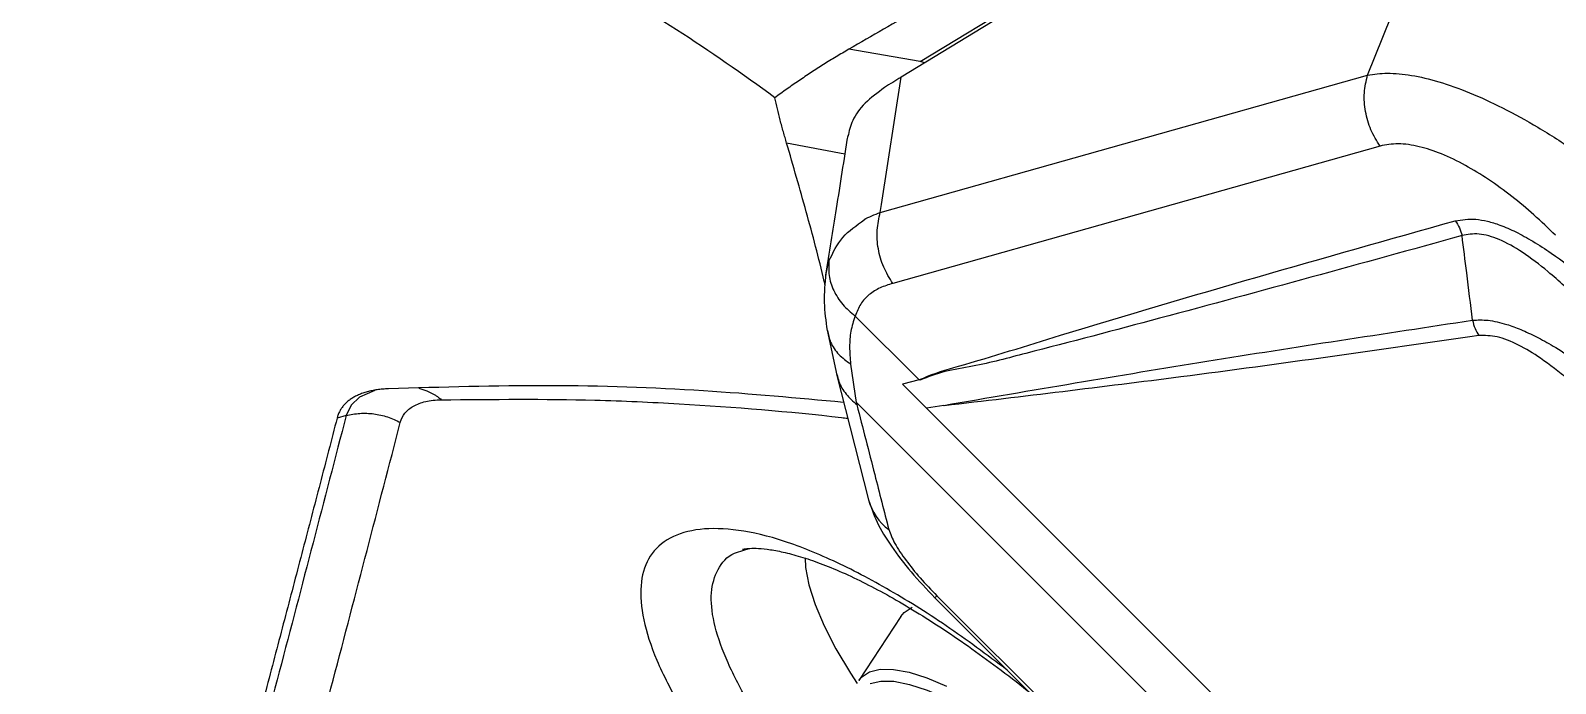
# Model space of a CAD drawing. Extents: x 412 to 492, y 622 to 766.
# Drawn here: x 474.73 to 480.24, y 713.95 to 716.31 of the extents above; entities that cross this region are included whole.
import ezdxf

# ---------------------------------------------------------------- set-up
doc = ezdxf.new("R2010")
doc.units = 0
doc.header["$MEASUREMENT"] = 0
doc.layers.add('1', color=4, linetype='Continuous')
doc.layers.add('GEOMETRY', color=4, linetype='Continuous', lineweight=25)

# ---------------------------------------------------------------- blocks, each defined once
blk = doc.blocks.new('2024 Beam 220V LL')
at = {"layer": 'GEOMETRY'}
for p, q in [((68.1484, 74.7375), (65.9237, 73.3828)), ((65.9929, 73.4394), (68.1427, 74.7472)), ((67.6076, 73.3904), (68.1484, 74.7375)), ((65.9929, 73.4394), (65.7355, 73.4835)), ((66.0097, 73.4352), (65.9929, 73.4394)), ((65.8487, 72.8945), (67.6076, 73.3904)), ((65.8531, 72.9231), (65.9237, 73.3828)), ((65.7204, 73.1047), (65.5107, 73.1448)), ((67.6529, 73.1339), (65.894, 72.638)), ((65.8487, 72.8945), (65.8531, 72.9231)), ((65.6521, 72.6681), (65.6635, 72.7192)), ((65.758, 72.5196), (65.9885, 72.2891)), ((65.657, 72.4689), (65.6919, 72.306)), ((65.7414, 72.3465), (65.7618, 72.2078)), ((65.6904, 72.3096), (65.8064, 71.8555)), ((65.9885, 72.2891), (65.9289, 72.2738)), ((65.9906, 72.2897), (65.9885, 72.2891)), ((65.9289, 72.2738), (66.0155, 72.1872)), ((65.7618, 72.2078), (65.7638, 72.2058)), ((65.7638, 72.2058), (72.2058, 65.7638)), ((66.0786, 72.1963), (66.0155, 72.1872)), ((66.0155, 72.1872), (72.1872, 66.0155)), ((63.9205, 72.16), (63.8879, 72.1513)), ((65.3565, 71.6742), (65.3748, 71.6802)), ((65.3523, 71.6729), (65.3565, 71.6742)), ((66.0456, 71.502), (71.502, 66.0456)), ((66.0531, 71.5095), (71.5095, 66.0531)), ((65.923, 71.4343), (65.7708, 71.2028))]:
    blk.add_line(p, q, dxfattribs=at)
at = {"layer": 'GEOMETRY', "flags": 128}
for points in [[(64.0246, 72.2505), (63.9691, 72.227), (63.9382, 72.1977), (63.9205, 72.16), (63.9205, 72.16), (63.9205, 72.16)], [(65.5771, 71.6462), (65.5792, 71.6118), (65.5911, 71.5481), (65.6135, 71.4773), (65.6461, 71.4001), (65.6887, 71.3173), (65.7407, 71.2297), (65.7649, 71.1922)], [(65.923, 71.4343), (65.9343, 71.4482), (65.9642, 71.4678)], [(66.0456, 71.502), (66.0464, 71.5028), (66.0531, 71.5095)], [(65.81, 71.2346), (65.8488, 71.244), (65.8968, 71.2433), (65.9533, 71.2326), (66.0172, 71.2121), (66.0877, 71.1821)], [(65.7708, 71.2028), (65.7811, 71.2154), (65.81, 71.2346)], [(65.8123, 71.1921), (65.8506, 71.2011), (65.8981, 71.2001), (65.9541, 71.1891), (66.0176, 71.1682), (66.0874, 71.1379), (66.1421, 71.1098)]]:
    blk.add_lwpolyline(points, dxfattribs=at)
at = {"layer": 'GEOMETRY'}
blk.add_arc((65.9957, 71.9059), 0.1959, 194.9138, 233.5435, dxfattribs=at)
for points, knots in [([(65.4679, 73.3085), (65.2366, 73.4794), (64.8619, 73.7216), (64.3261, 73.9986), (63.8919, 74.1865), (63.446, 74.3442), (63.1421, 74.4287), (62.989, 74.4658)], [0, 0, 0, 0, 0.2281753, 0.3531753, 0.4781753, 0.6031753, 0.7281753, 0.7281753, 0.7281753, 0.7281753]), ([(66.5997, 73.9934), (66.559, 73.969), (66.4776, 73.9202), (66.3552, 73.8471), (66.2325, 73.774), (66.1092, 73.7011), (65.9854, 73.6284), (65.861, 73.5558), (65.7773, 73.5076), (65.7355, 73.4835)], [0, 0, 0, 0, 0.142855, 0.285709, 0.428567, 0.571429, 0.714289, 0.857145, 1, 1, 1, 1]), ([(65.7355, 73.4835), (65.72, 73.4746), (65.689, 73.4567), (65.6435, 73.4287), (65.5989, 73.3996), (65.5547, 73.3699), (65.5109, 73.3397), (65.4823, 73.3189), (65.4679, 73.3085)], [0, 0, 0, 0, 0.166662, 0.333325, 0.500012, 0.666686, 0.833343, 1, 1, 1, 1]), ([(65.9237, 73.3828), (65.9137, 73.3766), (65.8936, 73.3643), (65.8739, 73.3515), (65.864, 73.3451)], [0, 0, 0, 0, 0.499338, 1, 1, 1, 1]), ([(67.6076, 73.3904), (67.6309, 73.3936), (67.6785, 73.4001), (67.7658, 73.3915), (67.8653, 73.3681), (67.9763, 73.3282), (68.0968, 73.2729), (68.2249, 73.202), (68.3588, 73.1168), (68.4459, 73.0503), (68.4905, 73.0162)], [0, 0, 0, 0, 0.1060913, 0.216747, 0.3320356, 0.4525106, 0.5788195, 0.7118984, 0.8524035, 1, 1, 1, 1]), ([(65.864, 73.3451), (65.8392, 73.3267), (65.7895, 73.2898), (65.7454, 73.2292), (65.7361, 73.188), (65.7318, 73.1686)], [0, 0, 0, 0, 0.344841, 0.692092, 1, 1, 1, 1]), ([(65.5107, 73.1448), (65.5087, 73.1515), (65.5047, 73.1651), (65.4988, 73.1856), (65.4929, 73.2066), (65.4854, 73.2345), (65.477, 73.2687), (65.471, 73.2952), (65.468, 73.3085)], [0, 0, 0, 0, 0.118764, 0.241787, 0.368915, 0.499983, 0.750487, 1, 1, 1, 1]), ([(65.731, 73.1718), (65.7172, 73.0839), (65.6908, 72.9163), (65.6641, 72.7482), (65.6513, 72.6682)], [0, 0, 0, 0, 0.524333, 1, 1, 1, 1]), ([(65.6499, 72.6314), (65.6488, 72.636), (65.6281, 72.7246), (65.5824, 72.8961), (65.5346, 73.0621), (65.5107, 73.1449)], [0, 0, 0, 0, 0.026742, 0.514687, 1, 1, 1, 1]), ([(68.2861, 72.8117), (68.2604, 72.8366), (68.2096, 72.8858), (68.1282, 72.9534), (68.0453, 73.014), (67.9597, 73.0663), (67.8752, 73.1074), (67.793, 73.1343), (67.7164, 73.1458), (67.674, 73.1379), (67.6529, 73.1339)], [0, 0, 0, 0, 0.126547, 0.249919, 0.377175, 0.499718, 0.627528, 0.749863, 0.875036, 1, 1, 1, 1]), ([(65.7899, 72.8686), (65.7993, 72.8731), (65.818, 72.882), (65.8385, 72.8903), (65.8487, 72.8945)], [0, 0, 0, 0, 0.498796, 1, 1, 1, 1]), ([(65.6635, 72.7192), (65.6779, 72.7491), (65.7064, 72.8083), (65.763, 72.8478), (65.791, 72.8673)], [0, 0, 0, 0, 0.504499, 1, 1, 1, 1]), ([(65.9906, 72.2897), (65.9951, 72.2918), (66.0386, 72.3122), (66.2121, 72.3609), (66.8449, 72.5595), (67.447, 72.7292), (67.9244, 72.8638)], [0, 0, 0, 0, 0.007721, 0.074655, 0.266185, 1, 1, 1, 1]), ([(67.9244, 72.8638), (67.948, 72.8677), (67.9832, 72.8736), (68.0403, 72.8632), (68.0886, 72.8483), (68.1439, 72.8243), (68.2062, 72.7899), (68.2887, 72.7362), (68.3902, 72.6582), (68.5059, 72.5565), (68.5805, 72.4833), (68.6177, 72.4468)], [0, 0, 0, 0, 0.125242, 0.186962, 0.250585, 0.328395, 0.41141, 0.501036, 0.662351, 0.831997, 1, 1, 1, 1]), ([(67.9244, 72.8638), (67.9298, 72.8556), (67.9405, 72.8391), (67.9461, 72.8199), (67.9489, 72.8103)], [0, 0, 0, 0, 0.5, 1, 1, 1, 1]), ([(67.9489, 72.8103), (67.585, 72.7098), (67.0611, 72.565), (66.5038, 72.418), (66.2789, 72.3602), (66.1828, 72.3365), (66.0797, 72.3231), (66.0212, 72.2997), (65.9921, 72.288)], [0, 0, 0, 0, 0.559957, 0.806347, 0.854751, 0.903289, 0.952043, 1, 1, 1, 1]), ([(68.5564, 72.3856), (68.5367, 72.4072), (68.4976, 72.4501), (68.4379, 72.5125), (68.3781, 72.5724), (68.3185, 72.6285), (68.2488, 72.69), (68.1703, 72.7506), (68.085, 72.7983), (68.0078, 72.8215), (67.9685, 72.814), (67.9489, 72.8103)], [0, 0, 0, 0, 0.103598, 0.206282, 0.307061, 0.405061, 0.499574, 0.643355, 0.769755, 0.885319, 1, 1, 1, 1]), ([(67.9868, 72.5047), (67.9797, 72.5617), (67.967, 72.6636), (67.9544, 72.7654), (67.9489, 72.8103)], [0, 0, 0, 0, 0.559389, 1, 1, 1, 1]), ([(65.6523, 72.6731), (65.6488, 72.6387), (65.642, 72.5722), (65.6519, 72.5016), (65.6567, 72.4676)], [0, 0, 0, 0, 0.518303, 1, 1, 1, 1]), ([(65.6635, 72.7192), (65.6625, 72.7016), (65.6605, 72.6658), (65.6785, 72.6114), (65.7103, 72.5604), (65.7421, 72.5332), (65.7577, 72.5198)], [0, 0, 0, 0, 0.2457155, 0.4999281, 0.7541795, 1, 1, 1, 1]), ([(65.894, 72.638), (65.8783, 72.633), (65.8469, 72.6229), (65.807, 72.5987), (65.7761, 72.5646), (65.764, 72.5346), (65.758, 72.5196)], [0, 0, 0, 0, 0.249787, 0.499296, 0.749124, 1, 1, 1, 1]), ([(65.7577, 72.5198), (65.7519, 72.5017), (65.7405, 72.4658), (65.7365, 72.4069), (65.7397, 72.3672), (65.7414, 72.3465)], [0, 0, 0, 0, 0.329137, 0.650204, 1, 1, 1, 1]), ([(65.758, 72.5196), (65.7579, 72.5197), (65.7578, 72.5197), (65.7577, 72.5198), (65.7577, 72.5198)], [0, 0, 0, 0, 0.560067, 1, 1, 1, 1]), ([(66.0779, 72.1972), (66.3938, 72.2513), (67.0254, 72.3594), (67.6664, 72.4563), (67.9868, 72.5047)], [0, 0, 0, 0, 0.500104, 1, 1, 1, 1]), ([(67.9868, 72.5047), (68.0049, 72.5056), (68.0416, 72.5073), (68.1026, 72.4932), (68.1619, 72.4714), (68.2182, 72.445), (68.3094, 72.3946), (68.435, 72.3074), (68.5339, 72.2234), (68.5845, 72.1804)], [0, 0, 0, 0, 0.114828, 0.233664, 0.317348, 0.406089, 0.500977, 0.744712, 1, 1, 1, 1]), ([(67.9868, 72.5047), (67.9893, 72.4947), (67.9942, 72.4745), (68.0047, 72.4575), (68.0099, 72.449)], [0, 0, 0, 0, 0.5, 1, 1, 1, 1]), ([(65.6578, 72.4679), (65.6608, 72.4535), (65.6675, 72.4223), (65.6964, 72.3798), (65.7266, 72.3575), (65.7414, 72.3465)], [0, 0, 0, 0, 0.300308, 0.65601, 1, 1, 1, 1]), ([(68.0099, 72.449), (67.6522, 72.3978), (67.0134, 72.3063), (66.3646, 72.2293), (66.0792, 72.1954)], [0, 0, 0, 0, 0.560011, 1, 1, 1, 1]), ([(68.5209, 72.1168), (68.4901, 72.147), (68.4287, 72.2074), (68.3324, 72.2926), (68.2396, 72.3645), (68.1523, 72.4175), (68.0731, 72.4499), (68.031, 72.4493), (68.0099, 72.449)], [0, 0, 0, 0, 0.187072, 0.373689, 0.559995, 0.705553, 0.85283, 1, 1, 1, 1]), ([(65.6933, 72.3077), (65.695, 72.2996), (65.7005, 72.2744), (65.7235, 72.2362), (65.7505, 72.2118), (65.7639, 72.1997)], [0, 0, 0, 0, 0.191357, 0.595889, 1, 1, 1, 1]), ([(64.0734, 72.2571), (64.0698, 72.257), (64.0627, 72.2566), (64.0524, 72.2557), (64.0424, 72.2547), (64.0326, 72.2534), (64.0231, 72.2519), (64.0139, 72.2501), (64.005, 72.2481), (63.9964, 72.2459), (63.9881, 72.2435), (63.9801, 72.2409), (63.9723, 72.238), (63.9649, 72.2349), (63.9578, 72.2316), (63.951, 72.2281), (63.9445, 72.2244), (63.9383, 72.2205), (63.9325, 72.2163), (63.9269, 72.212), (63.9217, 72.2075), (63.9169, 72.2027), (63.9123, 72.1978), (63.9081, 72.1926), (63.9042, 72.1873), (63.9006, 72.1818), (63.8974, 72.1761), (63.8945, 72.1702), (63.8919, 72.1641), (63.8897, 72.1578), (63.8885, 72.1535), (63.8879, 72.1513)], [0, 0, 0, 0, 0.034477, 0.068955, 0.103434, 0.137915, 0.172396, 0.206878, 0.241362, 0.275846, 0.31033, 0.344815, 0.3793, 0.413786, 0.448271, 0.482757, 0.517243, 0.551729, 0.586215, 0.620701, 0.655187, 0.689673, 0.724158, 0.758642, 0.793125, 0.827607, 0.862087, 0.896567, 0.931045, 0.965523, 1, 1, 1, 1]), ([(65.7164, 72.2078), (65.5492, 72.2232), (65.2052, 72.255), (64.6542, 72.2741), (64.267, 72.2628), (64.0734, 72.2571)], [0, 0, 0, 0, 0.3208118, 0.6604146, 1, 1, 1, 1]), ([(64.1823, 72.2592), (64.2024, 72.2529), (64.226, 72.2455), (64.2518, 72.2275), (64.2595, 72.2212), (64.2641, 72.2173)], [0, 0, 0, 0, 0.689668, 0.809809, 1, 1, 1, 1]), ([(64.1159, 72.1352), (64.1192, 72.148), (64.1249, 72.1593), (64.1368, 72.1742), (64.1414, 72.1788), (64.1517, 72.1872), (64.1574, 72.1911), (64.1762, 72.2016), (64.1909, 72.207), (64.2246, 72.2147), (64.2434, 72.2168), (64.2641, 72.2173)], [0, 0, 0, 0, 0.25, 0.25, 0.375, 0.375, 0.5, 0.5, 0.75, 0.75, 1, 1, 1, 1]), ([(64.2641, 72.2173), (64.4502, 72.219), (64.7405, 72.2216), (65.224, 72.1994), (65.5283, 72.1744), (65.7237, 72.1516), (65.7309, 72.1508)], [0, 0, 0, 0, 0.366847, 0.572554, 0.984199, 1, 1, 1, 1]), ([(65.7639, 72.2058), (65.7642, 72.2054), (65.765, 72.2044), (65.7658, 72.2031), (65.7662, 72.202), (65.7663, 72.2007), (65.7658, 72.1996), (65.7645, 72.1996), (65.7639, 72.1997)], [0, 0, 0, 0, 0.106751, 0.213208, 0.330979, 0.468841, 0.737254, 1, 1, 1, 1]), ([(65.7639, 72.1997), (65.7855, 72.1155), (65.824, 71.9651), (65.8624, 71.8146), (65.8793, 71.7483)], [0, 0, 0, 0, 0.56, 1, 1, 1, 1]), ([(63.8879, 72.1513), (63.8777, 72.112), (63.8572, 72.0333), (63.8264, 71.9149), (63.7954, 71.7962), (63.7643, 71.677), (63.7331, 71.5575), (63.7016, 71.4376), (63.67, 71.3173), (63.6382, 71.1965), (63.6061, 71.0752), (63.5738, 70.9535), (63.5413, 70.8312), (63.5084, 70.7084), (63.4752, 70.585), (63.4417, 70.4611), (63.4077, 70.3364), (63.3733, 70.211), (63.3385, 70.085), (63.3031, 69.9581), (63.2672, 69.8304), (63.2307, 69.7018), (63.1935, 69.5724), (63.1557, 69.4419), (63.1172, 69.3105), (63.0779, 69.178), (63.0378, 69.0444), (62.997, 68.9096), (62.9553, 68.7738), (62.9129, 68.6367), (62.8697, 68.4986), (62.8258, 68.3594), (62.7959, 68.2657), (62.781, 68.2188)], [0, 0, 0, 0, 0.032257, 0.064515, 0.096772, 0.12903, 0.161287, 0.193545, 0.225803, 0.258061, 0.290319, 0.322578, 0.354837, 0.387096, 0.419354, 0.451613, 0.483871, 0.516129, 0.548386, 0.580644, 0.612902, 0.64516, 0.677418, 0.709677, 0.741935, 0.774193, 0.806452, 0.83871, 0.870969, 0.903228, 0.935486, 0.967743, 1, 1, 1, 1]), ([(63.9205, 72.16), (63.8413, 71.8551), (63.7613, 71.547), (63.5967, 70.9218), (63.5124, 70.6048), (63.3793, 70.1186), (63.3338, 69.9548), (63.2398, 69.6228), (63.1913, 69.4546), (63.0908, 69.1128), (63.0389, 68.9393), (62.9308, 68.5867), (62.8746, 68.4075), (62.816, 68.2254)], [0, 0, 0, 0, 0.25, 0.25, 0.5, 0.5, 0.625, 0.625, 0.75, 0.75, 0.875, 0.875, 1, 1, 1, 1]), ([(63.0061, 68.1901), (63.0642, 68.3721), (63.1204, 68.5512), (63.2296, 68.9034), (63.2825, 69.0766), (63.384, 69.4186), (63.4328, 69.5872), (63.5272, 69.9201), (63.5729, 70.0845), (63.7064, 70.5723), (63.7909, 70.8907), (63.9562, 71.5188), (64.0365, 71.8285), (64.1159, 72.1352)], [0, 0, 0, 0, 0.125, 0.125, 0.25, 0.25, 0.375, 0.375, 0.5, 0.5, 0.75, 0.75, 1, 1, 1, 1]), ([(63.9205, 72.16), (63.9367, 72.1643), (63.9531, 72.167), (63.9781, 72.1686), (63.9865, 72.1688), (64.0034, 72.1683), (64.0119, 72.1676), (64.037, 72.1644), (64.0534, 72.1607), (64.0775, 72.1528), (64.0855, 72.1498), (64.1011, 72.143), (64.1086, 72.1392), (64.1159, 72.1352)], [0, 0, 0, 0, 0.25, 0.25, 0.375, 0.375, 0.5, 0.5, 0.75, 0.75, 0.875, 0.875, 1, 1, 1, 1]), ([(65.8063, 71.8558), (65.8151, 71.8293), (65.8331, 71.7756), (65.8883, 71.6862), (65.9593, 71.5928), (66.0164, 71.5328), (66.0456, 71.502)], [0, 0, 0, 0, 0.236174, 0.477335, 0.732107, 1, 1, 1, 1]), ([(66.307, 71.2406), (66.2333, 71.2956), (66.0856, 71.4058), (65.8691, 71.54), (65.6641, 71.6463), (65.4769, 71.7191), (65.3135, 71.7536), (65.1768, 71.7528), (65.0731, 71.7164), (65.0061, 71.6479), (64.9786, 71.55), (64.9892, 71.4267), (65.0347, 71.2803), (65.0948, 71.1661), (65.1249, 71.1091)], [0, 0, 0, 0, 0.083433, 0.167006, 0.25102, 0.334994, 0.418898, 0.502812, 0.587499, 0.672182, 0.754321, 0.836458, 0.918244, 1, 1, 1, 1]), ([(65.8793, 71.7483), (65.8853, 71.7322), (65.8975, 71.6998), (65.94, 71.6375), (65.9919, 71.5729), (66.0325, 71.5308), (66.0531, 71.5095)], [0, 0, 0, 0, 0.249073, 0.499064, 0.745848, 1, 1, 1, 1]), ([(65.3513, 71.6768), (65.3519, 71.677), (65.353, 71.6775), (65.3703, 71.6805), (65.399, 71.6813), (65.4393, 71.6782), (65.4904, 71.6694), (65.5516, 71.6539), (65.6219, 71.6307), (65.7, 71.5995), (65.7833, 71.5606), (65.8722, 71.5138), (65.9654, 71.4596), (66.0641, 71.3972), (66.1668, 71.3274), (66.2722, 71.2502), (66.3469, 71.1934), (66.3859, 71.1612), (66.3893, 71.1584)], [0, 0, 0, 0, 0.052972, 0.112256, 0.171924, 0.233353, 0.297051, 0.362897, 0.430442, 0.499092, 0.568264, 0.635062, 0.704021, 0.774631, 0.846562, 0.919444, 0.992895, 1, 1, 1, 1]), ([(65.3658, 71.1366), (65.3656, 71.1369), (65.3359, 71.1885), (65.2867, 71.2867), (65.2437, 71.4158), (65.2335, 71.5239), (65.2589, 71.6077), (65.2999, 71.6581), (65.3421, 71.67), (65.3523, 71.6729)], [0, 0, 0, 0, 0.001174, 0.187839, 0.374504, 0.56036, 0.746203, 0.938838, 1, 1, 1, 1])]:
    blk.add_open_spline(points, degree=3, knots=knots, dxfattribs=at)
for points in [[(67.6529, 73.1339), (67.6409, 73.153), (67.617, 73.1912), (67.5983, 73.2582), (67.5931, 73.3269), (67.6028, 73.3692), (67.6076, 73.3904)], [(65.894, 72.638), (65.8821, 72.6571), (65.8581, 72.6952), (65.8394, 72.7623), (65.8342, 72.831), (65.8439, 72.8733), (65.8487, 72.8945)]]:
    blk.add_open_spline(points, degree=3, dxfattribs=at)

msp = doc.modelspace()

# ---------------------------------------------------------------- block references
at = {"layer": '1'}
msp.add_blockref('2024 Beam 220V LL', (411.9528, 642.7586), dxfattribs=at)

doc.saveas('drawing.dxf')
